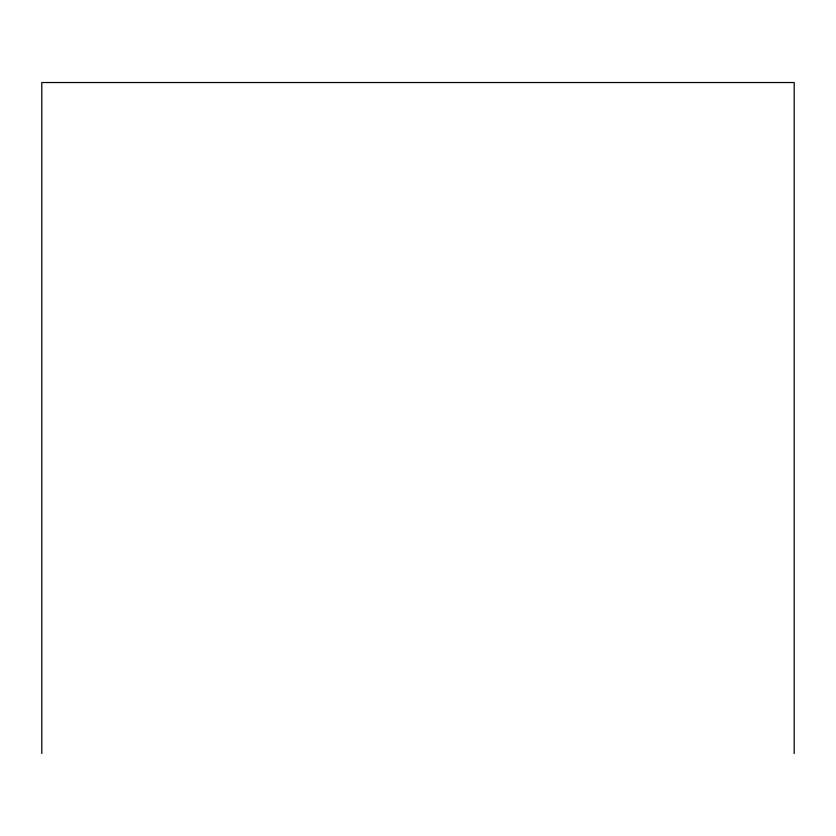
<?xml version="1.0" encoding="UTF-8"?>
<svg xmlns="http://www.w3.org/2000/svg" width="836" height="836" viewBox="0 0 836 836"><rect width="100%" height="100%" fill="white"/><g stroke="black" fill="none" stroke-linecap="round" stroke-linejoin="round"><path stroke-width="1.25" d="M794.2 753.466L794.2 82.534L41.8 82.534L41.8 753.466"/></g></svg>
